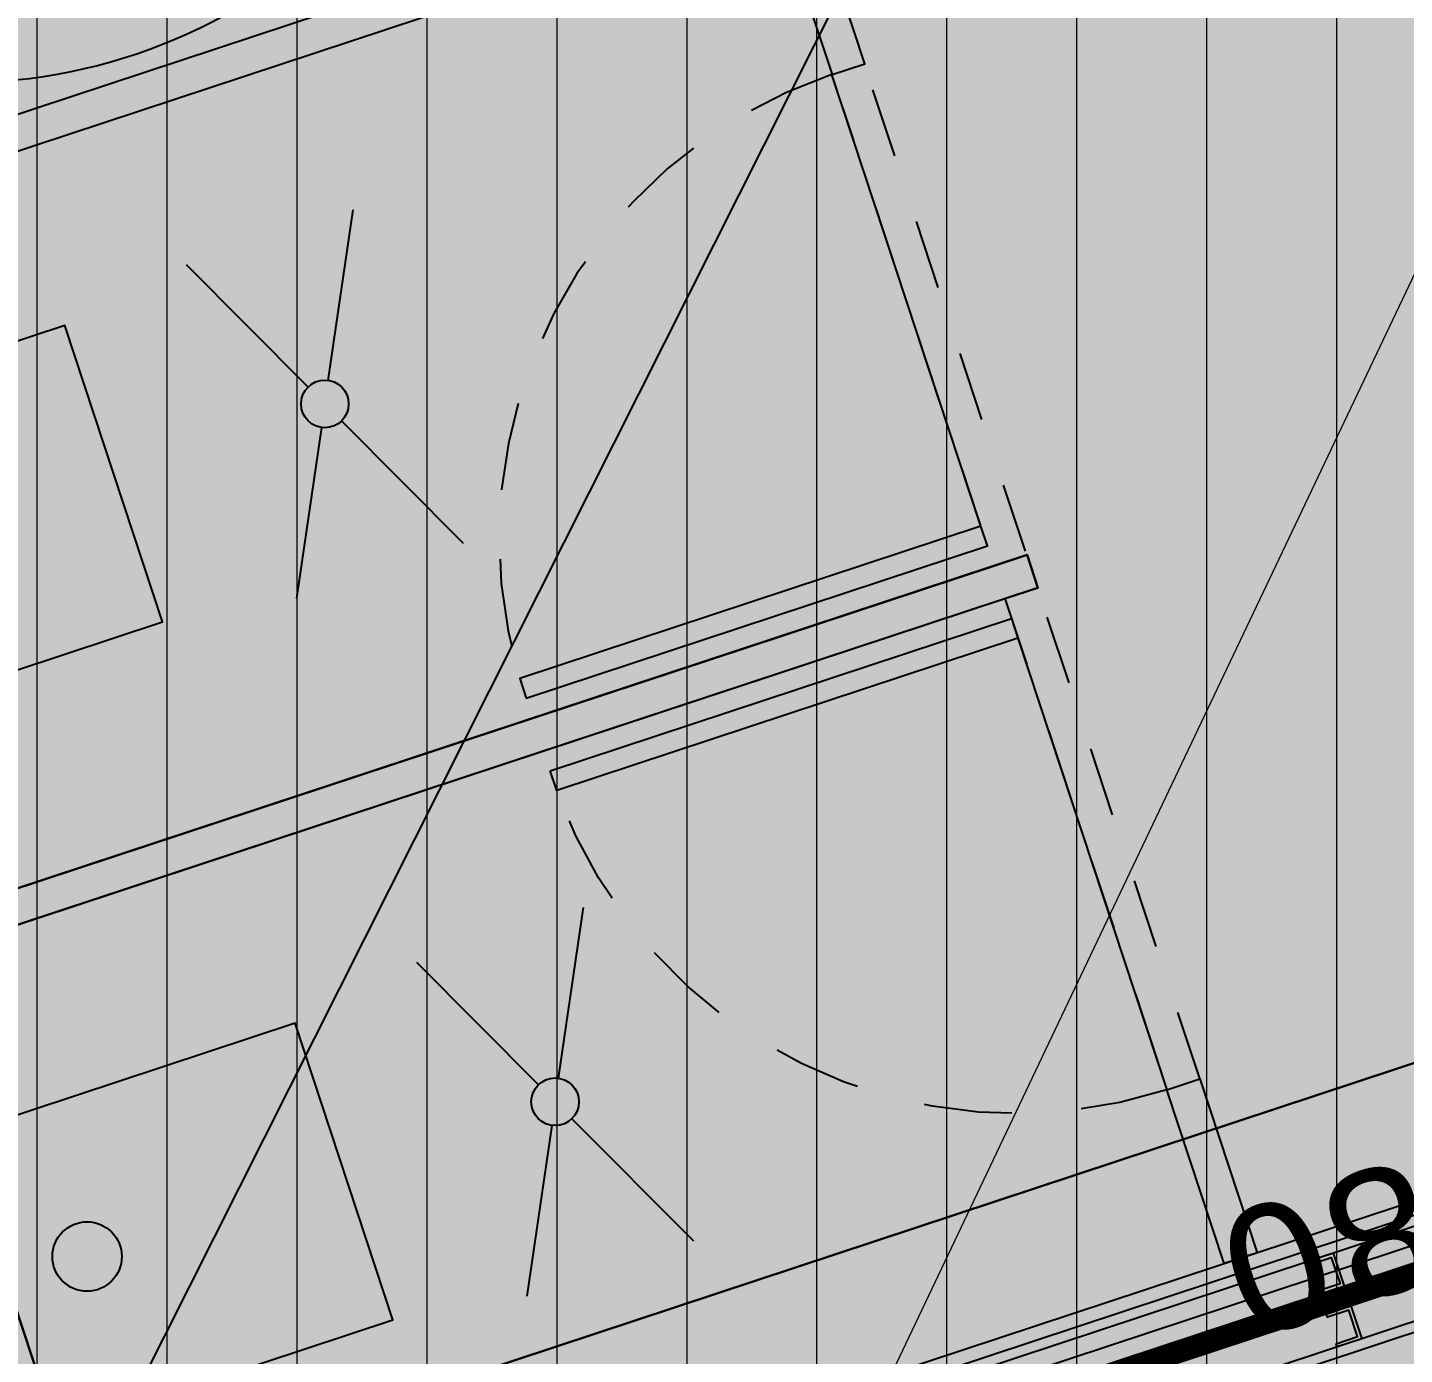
# Model space of a CAD drawing. Header units: metres. Extents: x 678805 to 1359287, y 2747329 to 5497370.
# Drawn here: x 679896.639 to 679898.624, y 2748646.35 to 2748648.262 of the extents above; entities that cross this region are included whole.
import ezdxf
from ezdxf.enums import TextEntityAlignment as Align

# ---------------------------------------------------------------- set-up
doc = ezdxf.new("R2010")
doc.units = ezdxf.units.M
for name, pattern in [('XREF_MON_BUILDINGS$0$DASHED2', [9.524999999999999, 6.35, -3.175]), ('XREF_MON_BUILDINGS$0$RAYITAS500', [0.2, 0.1, -0.1]), ('XREF_MON_SFT_TREES$0$HIDDEN', [0.375, 0.25, -0.125])]:
    doc.linetypes.add(name, pattern=pattern)
for name, color, linetype in [('00_XREF_MON_HSC_PAVEMENT', 7, 'Continuous'), ('00_XREF_TWQ_BUILDINGS', 7, 'Continuous'), ('00_XREF_TWQ_SFT_TREES', 7, 'Continuous'), ('XREF_MON_BUILDINGS$0$00-Modulos DEFINIDOS', 7, 'Continuous'), ('XREF_MON_BUILDINGS$0$00-Modulos ROOFS', 2, 'Continuous'), ('XREF_MON_BUILDINGS$0$02-L-01_Struture aux', 4, 'Continuous'), ('XREF_MON_BUILDINGS$0$02-L-06_Doors & Windows', 6, 'Continuous'), ('XREF_MON_BUILDINGS$0$02-L-10-ADA requirements', 253, 'Continuous'), ('XREF_MON_BUILDINGS$0$02-L-Insulation', 252, 'Continuous'), ('XREF_MON_BUILDINGS$0$02-L-INT Panel', 5, 'Continuous'), ('XREF_MON_BUILDINGS$0$02-L-panel lines', 7, 'Continuous'), ('XREF_MON_BUILDINGS$0$02-L-Projection 2', 8, 'Continuous'), ('XREF_MON_BUILDINGS$0$02_L_Furniture', 7, 'Continuous'), ('XREF_MON_BUILDINGS$0$COTAUX', 7, 'Continuous'), ('XREF_MON_SFT_TREES$0$SL_TREE_CANOPY', 251, 'XREF_MON_SFT_TREES$0$HIDDEN')]:
    doc.layers.add(name, color=color, linetype=linetype)
for name, color, linetype, true_color in [('02-L-Waterfeatures 01', 7, 'Continuous', 0x4da6ff), ('XREF_MON_BUILDINGS$0$0-WIPEOUTS', 7, 'Continuous', 0xffffff), ('XREF_MON_BUILDINGS$0$02-L-06_Walls HATCH 01', 9, 'Continuous', 0x808080), ('XREF_MON_SFT_TREES$0$SL_TREE_ACACIA_GERRARDII', 7, 'Continuous', 0x4c4c00)]:
    doc.layers.add(name, color=color, linetype=linetype, true_color=true_color)
doc.layers.add('XREF_MON_BUILDINGS$0$00-AUX STRUCTURE', color=3, linetype='Continuous', plot=False)
doc.layers.add('XREF_MON_BUILDINGS$0$00_AUX', color=3, linetype='Continuous', plot=False)
for name, color, linetype, lineweight, true_color in [('XREF_MON_BUILDINGS$0$02-KH-01 Water_Toilets', 7, 'Continuous', 30, 0x3877ff), ('XREF_MON_HSC_PAVEMENT$0$03-TR-Pavement_01_Compacted Ground', 7, 'Continuous', 5, 0x5a4f30), ('XREF_MON_HSC_PAVEMENT$0$03-TR-Pavement_06_Concrete Slab in situ', 7, 'Continuous', 9, 0xf7f7f7)]:
    doc.layers.add(name, color=color, linetype=linetype, lineweight=lineweight, true_color=true_color)
doc.layers.add('XREF_MON_GENERAL_LAYOUT$0$02-L-Level Curves 0.50m', color=33, linetype='Continuous', lineweight=5)
doc.layers.get('XREF_MON_BUILDINGS$0$02-KH-01 Water_Toilets').off()
doc.layers.get('XREF_MON_SFT_TREES$0$SL_TREE_ACACIA_GERRARDII').off()
doc.styles.add('XREF_MON_BUILDINGS$0$E100', font='verdana.ttf', dxfattribs={"height": 0.18})
doc.styles.add('XREF_MON_BUILDINGS$0$Standard', font='arial.ttf')
doc.styles.add('XREF_MON_GENERAL_LAYOUT$0$Standard', font='arial.ttf')
doc.linetypes.add('XREF_MON_BUILDINGS$0$BATTING', pattern='A,0.0001,-0.1,[134,ltypeshp.shx,S=0.1,R=0,X=-0.1,Y=0],-0.2,[134,ltypeshp.shx,S=0.1,R=180,X=0.1,Y=0],-0.1', length=0.4001)
doc.dimstyles.new('XREF_MON_BUILDINGS$0$E100', dxfattribs={"dimscale": 0.03, "dimtxt": 12, "dimasz": 0.5, "dimexe": 0.1, "dimexo": 1, "dimgap": 4, "dimtad": 1, "dimzin": 0, "dimdsep": 46, "dimtxsty": 'XREF_MON_BUILDINGS$0$E100', "dimblk1": 'XREF_MON_BUILDINGS$0$LINCOT200', "dimblk2": 'XREF_MON_BUILDINGS$0$LINCOT200', "dimsah": 1, "dimcen": 0.1, "dimdle": 0.1, "dimse1": 1, "dimse2": 1, "dimclrt": 256, "dimadec": 0, "dimazin": 0, "dimtfac": 0.01538461538461539, "dimtofl": 0, "dimtmove": 0, "dimatfit": 3, "dimldrblk": 'XREF_MON_BUILDINGS$0$LINCOT200', "dimfxl": 1, "dimtolj": 1, "dimtzin": 0, "dimarcsym": 0})

# ---------------------------------------------------------------- blocks, each defined once
blk = doc.blocks.new('XREF_MON_BUILDINGS$0$LINCOT200')
for p, q in [((0, -9.999961704014428), (0, 10.00003829598555)), ((3.694822225952521e-13, 3.829598557558711e-05), (10.00000000000051, 3.829598557558711e-05))]:
    blk.add_line(p, q)
at = {"const_width": 1.875}
blk.add_lwpolyline([(3.535533801624467, -3.535495714255788), (-3.535533950636761, 3.535572157214077)], dxfattribs=at)
at = {"layer": 'XREF_MON_BUILDINGS$0$COTAUX'}
blk.add_line((0, 0), (-1.249999999999915, 0), dxfattribs=at)
blk = doc.blocks.new('*D89')
at = {"layer": 'DEFPOINTS', "color": 0, "transparency": 16777216}
for p in [(119.6986085125245, -56.82058442011476), (124.4986085132696, -56.82058442058042), (124.4986085132696, -57.2785381723661)]:
    blk.add_point(p, dxfattribs=at)
at = {"layer": 'XREF_MON_BUILDINGS$0$00_AUX', "color": 0, "lineweight": -2, "transparency": 16777216}
blk.add_line((119.7136085125246, -57.27853817236596), (124.4836085132696, -57.27853817236596), dxfattribs=at)
at = {"layer": 'XREF_MON_BUILDINGS$0$00_AUX', "color": 0, "lineweight": -2, "transparency": 16777216, "xscale": 0.015, "yscale": 0.015, "zscale": 0.015, "rotation": 180}
blk.add_blockref('XREF_MON_BUILDINGS$0$LINCOT200', (119.6986085125246, -57.27853817236596), dxfattribs=at)
at = {"layer": 'XREF_MON_BUILDINGS$0$00_AUX', "color": 0, "lineweight": -2, "transparency": 16777216, "xscale": 0.015, "yscale": 0.015, "zscale": 0.015}
blk.add_blockref('XREF_MON_BUILDINGS$0$LINCOT200', (124.4986085132696, -57.27853817236596), dxfattribs=at)
at = {"layer": 'XREF_MON_BUILDINGS$0$00_AUX', "transparency": 16777216, "insert": (122.0986085128971, -57.06442803133171), "char_height": 0.18, "attachment_point": 5, "style": 'XREF_MON_BUILDINGS$0$E100'}
blk.add_mtext('\\A1;4.80', dxfattribs=at)
blk = doc.blocks.new('*D90')
at = {"layer": 'DEFPOINTS', "color": 0, "transparency": 16777216}
for p in [(119.6986085125246, -56.82058442011478), (120.1565622668715, -56.82058442011478), (119.6986085111276, -61.62058442039418)]:
    blk.add_point(p, dxfattribs=at)
at = {"layer": 'XREF_MON_BUILDINGS$0$00_AUX', "color": 0, "lineweight": -2, "transparency": 16777216}
blk.add_line((120.1565622668715, -61.60558442039406), (120.1565622668715, -56.83558442011466), dxfattribs=at)
at = {"layer": 'XREF_MON_BUILDINGS$0$00_AUX', "color": 0, "lineweight": -2, "transparency": 16777216, "xscale": 0.015, "yscale": 0.015, "zscale": 0.015}
for p, rotation in [((120.1565622668715, -56.82058442011466), 90.00000000000006), ((120.1565622668715, -61.62058442039406), 270.0000000000001)]:
    blk.add_blockref('XREF_MON_BUILDINGS$0$LINCOT200', p, dxfattribs=dict(at, rotation=rotation))
at = {"layer": 'XREF_MON_BUILDINGS$0$00_AUX', "transparency": 16777216, "insert": (119.9424521258373, -59.22058442025437), "char_height": 0.18, "attachment_point": 5, "rotation": 90.00000000000006, "style": 'XREF_MON_BUILDINGS$0$E100'}
blk.add_mtext('\\A1;4.80', dxfattribs=at)
blk = doc.blocks.new('XREF_MON_BUILDINGS$0$Door 70cm')
at = {"layer": 'XREF_MON_BUILDINGS$0$02-L-06_Doors & Windows', "linetype": 'Continuous'}
blk.add_lwpolyline([(-150.6701453510832, -157.4291121601533), (-150.6701453510832, -158.1291121601533), (-150.6401453510832, -158.1291121601533), (-150.6401453510832, -157.4291121601533), (-150.6701453510832, -157.4291121601533)], dxfattribs=at)
at = {"layer": 'XREF_MON_BUILDINGS$0$02-L-06_Doors & Windows', "color": 8, "linetype": 'Continuous'}
blk.add_lwpolyline([(-150.6401453510832, -158.1291121601533), (-149.9551453510832, -158.1291121601533)], dxfattribs=at)
at = {"layer": 'XREF_MON_BUILDINGS$0$02-L-Projection 2', "linetype": 'XREF_MON_BUILDINGS$0$DASHED2', "ltscale": 0.02}
blk.add_arc((-150.6595386816637, -158.1333921167722), 0.7044063331592858, 0.3481299756714386, 88.42236453440704, dxfattribs=at)
blk = doc.blocks.new('XREF_MON_BUILDINGS$0$desague')
at = {"linetype": 'Continuous'}
for p, q in [((-0.04090263425324991, 0.02045131712662318), (-0.3371916059736151, 0.1685958029868022)), ((0.04090263425324991, 0.02045131712662318), (0.3371916059736151, 0.1685958029868022)), ((-0.04090263425324991, -0.02045131712662318), (-0.3371916059736151, -0.1685958029868022)), ((0.04090263425324991, -0.02045131712662318), (0.3371916059736151, -0.1685958029868022))]:
    blk.add_line(p, q, dxfattribs=at)
blk.add_circle((0, 0), 0.04573053532453741, dxfattribs=at)
blk = doc.blocks.new('XREF_MON_BUILDINGS$0$A$C61F93961')
at = {"layer": 'XREF_MON_BUILDINGS$0$02-L-06_Walls HATCH 01', "linetype": 'Continuous'}
h = blk.add_hatch(color=256, dxfattribs=at)
h.dxf.hatch_style = 1
h.paths.add_polyline_path([(1.366772998766443, -0.3112633740145156), (1.316772998832654, -0.3112633740145156), (1.316792747699317, -2.132131842757179), (1.316762741367942, -2.132158205447883), (1.316744287623115, -2.182207583442437), (1.316813799637227, -2.182181220396263), (1.366792747488915, -2.182230275672726)])
h = blk.add_hatch(color=256, dxfattribs=at)
h.dxf.hatch_style = 1
h.paths.add_polyline_path([(1.316772998832654, -0.3112633740145156), (1.366772998766443, -0.3112633740145156), (1.36675324989978, -2.132131842757179), (1.366783256228521, -2.132157955855977), (1.366801709973348, -2.182207333850531), (1.36673219796187, -2.182181220396263), (1.316753250110182, -2.182230275672726)])
h = blk.add_hatch(color=256, dxfattribs=at)
h.dxf.hatch_style = 1
h.paths.add_polyline_path([(2.4255081843638, -0.3112633740145156), (2.375508184430011, -0.3112633740145156), (2.375527933296674, -2.132131842757179), (2.111801444929689, -2.132156531497007), (2.111782991184864, -2.182205909491561), (2.375548985234584, -2.182181220396263), (2.425527933086272, -2.182230275672726)])
h = blk.add_hatch(color=256, dxfattribs=at)
h.dxf.hatch_style = 1
h.paths.add_polyline_path([(0.5717340251965499, -2.182131093464893), (0.5717340251965499, -2.132074471007318), (0.3080081843887772, -2.132074471007318), (0.3080081843887275, -2.182131093464893)])
at = {"layer": 'XREF_MON_BUILDINGS$0$00-AUX STRUCTURE', "linetype": 'Continuous', "const_width": 0.03}
blk.add_lwpolyline([(0.2080081843882766, -0.2912633740200228), (0.2080081843882766, -4.53126337401939)], dxfattribs=at)
at = {"layer": 'XREF_MON_BUILDINGS$0$02-L-01_Struture aux', "linetype": 'Continuous'}
for p, q in [((0.1930081843851497, -4.531263374028161), (0.1930081843851497, -0.2912633740281692)), ((0.2230081843845539, -4.531263374028161), (0.2230081843845539, -0.2912633740281692))]:
    blk.add_line(p, q, dxfattribs=at)
for points in [[(0.1930081843724736, -2.248797216748244), (0.1930081843788116, -2.286263374039322), (0.1430081843788003, -2.286263374039322), (0.1430081843788287, -2.248797216748244), (0.1480081843788241, -2.248797216748244), (0.1480081843787957, -2.281263374039298), (0.1880081843779635, -2.281263374039298), (0.1880081843724781, -2.248797216740627), (0.1930081843724736, -2.248797216740627)], [(0.22300818439723, -2.248797216748244), (0.223008184390892, -2.286263374039322), (0.2730081843909034, -2.286263374039322), (0.2730081843908749, -2.248797216748244), (0.2680081843908795, -2.248797216748244), (0.2680081843909079, -2.281263374039298), (0.2280081843917401, -2.281263374039298), (0.2280081843972255, -2.248797216740627), (0.22300818439723, -2.248797216740627)]]:
    blk.add_lwpolyline(points, dxfattribs=at)
at = {"layer": 'XREF_MON_BUILDINGS$0$02-L-10-ADA requirements', "linetype": 'Continuous'}
blk.add_circle((3.254283164845063, -1.184036905219049), 0.8, dxfattribs=at)
at = {"layer": 'XREF_MON_BUILDINGS$0$02-L-Insulation', "linetype": 'XREF_MON_BUILDINGS$0$BATTING', "ltscale": 0.04}
blk.add_line((0.2480081843912103, -0.301263374019122), (0.2480081843912103, -4.531263374019074), dxfattribs=at)
at = {"layer": 'XREF_MON_BUILDINGS$0$02-L-INT Panel', "linetype": 'Continuous'}
for p, q in [((0.1280081843869425, -4.691263374021735), (0.1280081843882783, -0.131263374017685)), ((0.1280081843848393, -4.531263374019706), (0.1280081843851519, -0.2912633740197066)), ((0.1430081843851383, -4.531263374019706), (0.1430081843851383, -0.2912633740197066)), ((0.2730081843870096, -4.531263374019706), (0.2730081843870096, -0.2912633740197066)), ((0.2880081843851485, -4.531263374019706), (0.2880081843851485, -0.2912633740197066)), ((0.3080081843851481, -4.511263374019726), (0.3080081843851481, -0.3112633740197257))]:
    blk.add_line(p, q, dxfattribs=at)
at = {"layer": 'XREF_MON_BUILDINGS$0$02-L-panel lines', "linetype": 'XREF_MON_BUILDINGS$0$RAYITAS500'}
for p, q in [((1.316792747699317, -2.132131842757179), (0.5717340251965499, -2.132074471007318)), ((2.111830869777286, -2.131503636415562), (1.366772147274519, -2.131446264665701)), ((0.5724712500596159, -2.182131093464921), (2.111773261505228, -2.181172034571144))]:
    blk.add_line(p, q, dxfattribs=at)
at = {"layer": 'XREF_MON_BUILDINGS$0$02-L-panel lines'}
for points in [[(1.316792747553798, -2.18213182679391), (1.316792747553798, -2.182230275672726), (1.366792747487587, -2.182230275672726), (1.366772998766443, -0.3112633740145156), (1.316772998832654, -0.3112633740145156), (1.316792747699317, -2.132131842757179), (1.316773268458517, -2.132182902249443), (1.316733760532541, -2.182182886640877), (1.316792747553798, -2.182230598596096)], [(1.366753250045299, -2.18213182679391), (1.366753250045299, -2.182230275672726), (1.31675325011151, -2.182230275672726), (1.316772998832654, -0.3112633740145156), (1.366772998766443, -0.3112633740145156), (1.36675324989978, -2.132131842757179), (1.366772729137947, -2.132182652657537), (1.366812237063924, -2.182182637048971), (1.366753250045299, -2.182230598596096)], [(2.375527933151155, -2.18213182679391), (2.375527933151155, -2.182230275672726), (2.425527933084943, -2.182230275672726), (2.4255081843638, -0.3112633740145156), (2.375508184430011, -0.3112633740145156), (2.375527933296674, -2.132131842757179), (2.111811972020263, -2.132181228298567), (2.111772464094287, -2.182181212690001), (2.375527933151155, -2.182230598596096)]]:
    blk.add_lwpolyline(points, dxfattribs=at)
blk.add_lwpolyline([(0.3080075949201273, -2.182131093464893), (0.3080075949201273, -2.132074471007318), (0.5717340251965499, -2.132074471007318), (0.5717340251965499, -2.182131093464893)], close=True, dxfattribs=at)
at = {"layer": 'XREF_MON_BUILDINGS$0$02_L_Furniture'}
for points in [[(0.6067302916736947, -0.3687753839275493), (0.6067302916736945, -0.9687753839275436), (1.056730291673694, -0.9687753839275436), (1.056730291673694, -0.3687753839275493)], [(1.665465477153092, -0.3687865592540205), (1.665465477153092, -0.9687865592540148), (2.115465477153091, -0.9687865592540148), (2.115465477153091, -0.3687865592540205)]]:
    blk.add_lwpolyline(points, close=True, dxfattribs=at)
blk.add_circle((0.8315796170634264, -0.5787757102151764), 0.05, dxfattribs=at)
at = {"linetype": 'Continuous', "xscale": 0.7500000000000002, "yscale": 0.7500000000000002, "zscale": 0.7500000000000002, "rotation": 180}
for p in [(0.8317302916736939, -1.289253937415987), (1.890465477153091, -1.289265112742459)]:
    blk.add_blockref('XREF_MON_BUILDINGS$0$desague', p, dxfattribs=at)
at = {"layer": 'XREF_MON_BUILDINGS$0$02-L-06_Doors & Windows', "linetype": 'Continuous'}
blk.add_blockref('XREF_MON_BUILDINGS$0$Door 70cm', (152.0669375691405, 155.9970376891461), dxfattribs=at)
at = {"layer": 'XREF_MON_BUILDINGS$0$02-L-panel lines', "xscale": -1}
blk.add_blockref('XREF_MON_BUILDINGS$0$Door 70cm', (-149.3834113258866, 155.9970376891461), dxfattribs=at)
blk = doc.blocks.new('XREF_MON_SFT_TREES$0$Acacia_gerrardii')
at = {"layer": 'XREF_MON_SFT_TREES$0$SL_TREE_CANOPY'}
blk.add_ellipse((-0.07890667230822146, 0.1374323763884604), major_axis=(-2.334159139066159, 2.54631103014604), ratio=0.7600819417513992, dxfattribs=at)
blk = doc.blocks.new('XREF_MON_SFT_TREES')
at = {"layer": 'XREF_MON_SFT_TREES$0$SL_TREE_ACACIA_GERRARDII', "rotation": 25.44812939262281}
blk.add_blockref('XREF_MON_SFT_TREES$0$Acacia_gerrardii', (679902.2150618408, 2748647.487314998), dxfattribs=at)
blk = doc.blocks.new('XREF_MON_HSC_PAVEMENT')
at = {"layer": 'XREF_MON_HSC_PAVEMENT$0$03-TR-Pavement_01_Compacted Ground', "linetype": 'Continuous'}
h = blk.add_hatch(dxfattribs=at)
h.set_pattern_fill('ANSI31', color=256, scale=0.059, angle=45)
h.set_pattern_definition([(90, (652974.1167151183, 2717198.732228751), (-0.187325, 0), [])])
h.paths.add_polyline_path([(679901.3286003172, 2748646.073674789), (679896.4362206, 2748645.519857257), (679891.9899451599, 2748654.202373384), (679897.9907274209, 2748656.183535898)], flags=17)
at = {"layer": 'XREF_MON_HSC_PAVEMENT$0$03-TR-Pavement_06_Concrete Slab in situ', "linetype": 'Continuous'}
h = blk.add_hatch(color=256, dxfattribs=at)
h.dxf.hatch_style = 1
h.paths.add_polyline_path([(679897.9907274209, 2748656.183535898), (679891.9899451599, 2748654.202373384), (679895.5772904027, 2748643.336934777), (679901.3286003172, 2748646.073674789)])
blk = doc.blocks.new('XREF_MON_GENERAL_LAYOUT')
at = {"layer": 'XREF_MON_GENERAL_LAYOUT$0$02-L-Level Curves 0.50m', "ltscale": 0.3}
blk.add_lwpolyline([(679753.5920673059, 2748579.930560363), (679793.6881335374, 2748607.343520449), (679793.65531192, 2748628.788447327), (679823.4789055157, 2748651.767330814), (679820.9719260944, 2748662.528844354), (679841.7152377802, 2748675.959493884), (679846.3356791303, 2748670.124873285), (679867.9201717745, 2748657.74385073), (679889.2607022888, 2748662.472895859), (679889.8409029647, 2748660.716123024), (679907.4190310918, 2748666.365858083), (679890.1419705875, 2748630.046077265), (679895.7819690582, 2748632.065470271)], dxfattribs=at)
at = {"style": 'XREF_MON_GENERAL_LAYOUT$0$Standard'}
for tag, height, rotation, p in [('604,00', 1, 330.2642936667779, (679905.770310239, 2748776.557787406)), ('603,00', 1, 330.2642936667779, (679901.860927013, 2748753.477248972)), ('600,00', 1, 133.8259836638873, (679944.5968217494, 2748745.152639077)), ('602,00', 1, 330.2642936667779, (679883.3191980837, 2748738.726865312)), ('601,00', 1, 117.8905743169221, (679920.9720408977, 2748732.870057053)), ('601,00', 1, 330.2642936667779, (679864.7774691544, 2748723.976481652)), ('600,00', 1, 40.88332108062335, (679777.4053656742, 2748705.443575754, 1.169999999973397)), ('602,00', 1, 330.2642936667779, (679941.2749349186, 2748705.483031567)), ('601,00', 1, 40.88332108062335, (679701.7983696235, 2748703.888586182, 1.169999999973397)), ('598,00', 0.9999999999999999, 62.09100844466732, (679810.2666232066, 2748702.618736548)), ('600,00', 1, 330.2642936667779, (679877.7814736818, 2748691.131234986)), ('600,00', 0.9999999999999999, 19.55108886768879, (679920.4438211058, 2748685.495504646)), ('601,00', 1, 330.2642936667779, (679934.8129193163, 2748683.803636156)), ('599,00', 1, 330.2642936667779, (679854.5671008349, 2748679.061113989)), ('600,00', 1, 88.39282059591216, (679743.9134691327, 2748675.571576328)), ('599,00', 0.9999999999999998, 20.60862043003912, (679924.2598928241, 2748675.216416284)), ('601,00', 1, 88.39282059591216, (679728.0345944045, 2748671.317844195, -2)), ('602,00', 1, 88.39282059591216, (679711.8257639392, 2748665.966083916, -1)), ('603,00', 1, 88.39282059591216, (679695.6151318625, 2748660.611015213)), ('599,00', 1, 40.88332108062335, (679788.8072719976, 2748655.829159783, 1.169999999973397)), ('601,00', 1, 40.88332108062335, (679627.6123405045, 2748644.602575284, 1.169999999973397)), ('603,00', 0.9999999999999999, 41.70580600405471, (679702.4989019763, 2748628.484392532, 1.169999999925494)), ('600,00', 1, 40.88332108062335, (679645.924961585, 2748597.926138933, 1.169999999973397)), ('599,00', 1, 34.22767859632935, (679673.5743901337, 2748555.136007577, 5.33999999991769))]:
    blk.add_attdef(tag, text='', height=height, rotation=rotation, dxfattribs=at).set_placement(p, align=Align.MIDDLE)
at = {"ltscale": 0.3, "style": 'XREF_MON_GENERAL_LAYOUT$0$Standard'}
for tag, height, rotation, p in [('603,50', 1, 330.2642936667779, (679911.500620042, 2748760.570188188)), ('602,50', 1, 330.2642936667779, (679892.8646878856, 2748745.846442295)), ('600,50', 1, 133.8259836638873, (679933.0482653556, 2748738.729379551)), ('601,50', 1, 330.2642936667779, (679873.5807466183, 2748731.671495228)), ('601,50', 0.9999999999999999, 101.285674792814, (679909.5220062692, 2748726.945334854)), ('602,50', 1, 330.2642936667779, (679948.6248547818, 2748713.859774644)), ('600,50', 1, 39.60595393010205, (679743.242567131, 2748706.971262414)), ('600,50', 1, 330.2642936667779, (679880.2659989139, 2748702.726026631)), ('600,50', 0.9999999999999999, 17.35374479888441, (679917.6150982407, 2748690.553931213)), ('599,50', 1, 330.2642936667779, (679867.1974978975, 2748684.716235158)), ('599,50', 0.9999999999999999, 18.89438680505554, (679921.7103896159, 2748680.578430657)), ('599,50', 1, 39.60595393010205, (679778.9914550197, 2748677.241243556)), ('600,50', 1, 88.39282059591216, (679735.9248694875, 2748673.586085743)), ('601,50', 1, 88.39282059591216, (679719.9062925801, 2748668.580993867)), ('602,50', 1, 88.39282059591216, (679703.4737899266, 2748663.451811911)), ('598,50', 1, 330.2642936667779, (679861.7651457089, 2748662.396830559)), ('601,50', 1, 39.60595393010205, (679610.5132742386, 2748662.061190253)), ('600,00', 0.9999999999999999, 41.70580600405471, (679752.30764285, 2748637.685423907)), ('601,00', 0.9999999999999999, 41.70580600405471, (679736.0440844187, 2748634.537594622)), ('599,00', 0.9999999999999999, 35.08346035422691, (679763.0433427037, 2748634.41500971, 1.169999999925494)), ('602,00', 0.9999999999999999, 41.70580600405471, (679720.1743132578, 2748633.095905716, 1.169999999925494)), ('600,00', 0.9999999999999999, 35.08346035422691, (679747.0628417195, 2748629.903108784, 1.169999999925494)), ('601,00', 0.9999999999999999, 35.08346035422691, (679731.2455695962, 2748625.23889635, 1.169999999925494)), ('600,50', 1, 39.60595393010205, (679636.919713499, 2748621.33866227)), ('602,00', 0.9999999999999999, 35.08346035422691, (679715.3997742002, 2748620.639385471, 1.169999999925494)), ('599,50', 1, 28.76039513677905, (679659.4816038228, 2748574.323313434))]:
    blk.add_attdef(tag, text='', height=height, rotation=rotation, dxfattribs=at).set_placement(p, align=Align.MIDDLE)
blk = doc.blocks.new('XREF_MON_BUILDINGS$0$modulo kiosco')
at = {"layer": 'XREF_MON_BUILDINGS$0$0-WIPEOUTS', "true_color": 0xfcfcfc}
h = blk.add_hatch(color=7, dxfattribs=at)
h.dxf.hatch_style = 1
h.paths.add_polyline_path([(119.6986085139215, -61.62058441969566), (119.6986085125245, -56.82058442011476), (124.4986085132696, -56.82058442058042), (124.4986085123383, -61.62058442132547)])
at = {"layer": 'XREF_MON_BUILDINGS$0$00-Modulos ROOFS'}
blk.add_line((119.6986085125245, -56.82058442011476), (124.4986085118726, -61.62058442248963), dxfattribs=at)
at = {"layer": 'XREF_MON_BUILDINGS$0$00_AUX', "color": 253, "insert": (120.5956272133626, -58.63217507931404), "char_height": 0.7999999999999997, "attachment_point": 1, "style": 'XREF_MON_BUILDINGS$0$Standard'}
blk.add_mtext_dynamic_manual_height_columns('23 m2', width=11.40284914150834, gutter_width=3.999999999999999, heights=[0], dxfattribs=at)
at = {"layer": 'XREF_MON_BUILDINGS$0$00_AUX', "color": 253}
dim = blk.add_linear_dim(base=(120.1565622668715, -56.82058442011478), p1=(119.6986085111275, -61.62058442039415), p2=(119.6986085125245, -56.82058442011476), angle=90, dimstyle='XREF_MON_BUILDINGS$0$E100', dxfattribs=at)
dim.commit()
dim.dimension.update_dxf_attribs({"geometry": '*D90', "text_midpoint": (119.9424521258372, -59.2205844202545)})
dim = blk.add_linear_dim(base=(124.4986085132696, -57.2785381723661), p1=(119.6986085125245, -56.82058442011476), p2=(124.4986085132696, -56.82058442058042), dimstyle='XREF_MON_BUILDINGS$0$E100', dxfattribs=at)
dim.commit()
dim.dimension.update_dxf_attribs({"geometry": '*D89', "text_midpoint": (122.098608512897, -57.06442803133184)})
blk = doc.blocks.new('XREF_MON_BUILDINGS')
at = {"layer": 'XREF_MON_BUILDINGS$0$02-KH-01 Water_Toilets', "linetype": 'Continuous', "rotation": 108.2706825756396}
blk.add_blockref('XREF_MON_BUILDINGS$0$modulo kiosco', (679879.9942654095, 2748514.078854871), dxfattribs=at)
at = {"layer": 'XREF_MON_BUILDINGS$0$00-Modulos DEFINIDOS', "rotation": 108.2706826400016}
blk.add_blockref('XREF_MON_BUILDINGS$0$A$C61F93961', (679896.4361926252, 2748645.51994199), dxfattribs=at)

msp = doc.modelspace()

# ---------------------------------------------------------------- block references
at = {"layer": '00_XREF_MON_HSC_PAVEMENT'}
msp.add_blockref('XREF_MON_HSC_PAVEMENT', (0, 0), dxfattribs=at)

# ---------------------------------------------------------------- next in the draw order: block references
at = {"layer": '00_XREF_TWQ_BUILDINGS'}
msp.add_blockref('XREF_MON_BUILDINGS', (0, 0), dxfattribs=at)

# ---------------------------------------------------------------- next in the draw order: block references
msp.add_blockref('XREF_MON_BUILDINGS', (0, 0))

# ---------------------------------------------------------------- next in the draw order: block references
at = {"layer": '00_XREF_TWQ_SFT_TREES'}
msp.add_blockref('XREF_MON_SFT_TREES', (0, 0), dxfattribs=at)
at = {"layer": '02-L-Waterfeatures 01', "color": 18, "true_color": 0x000000}
msp.add_blockref('XREF_MON_GENERAL_LAYOUT', (0, 0), dxfattribs=at)

doc.saveas('drawing.dxf')
